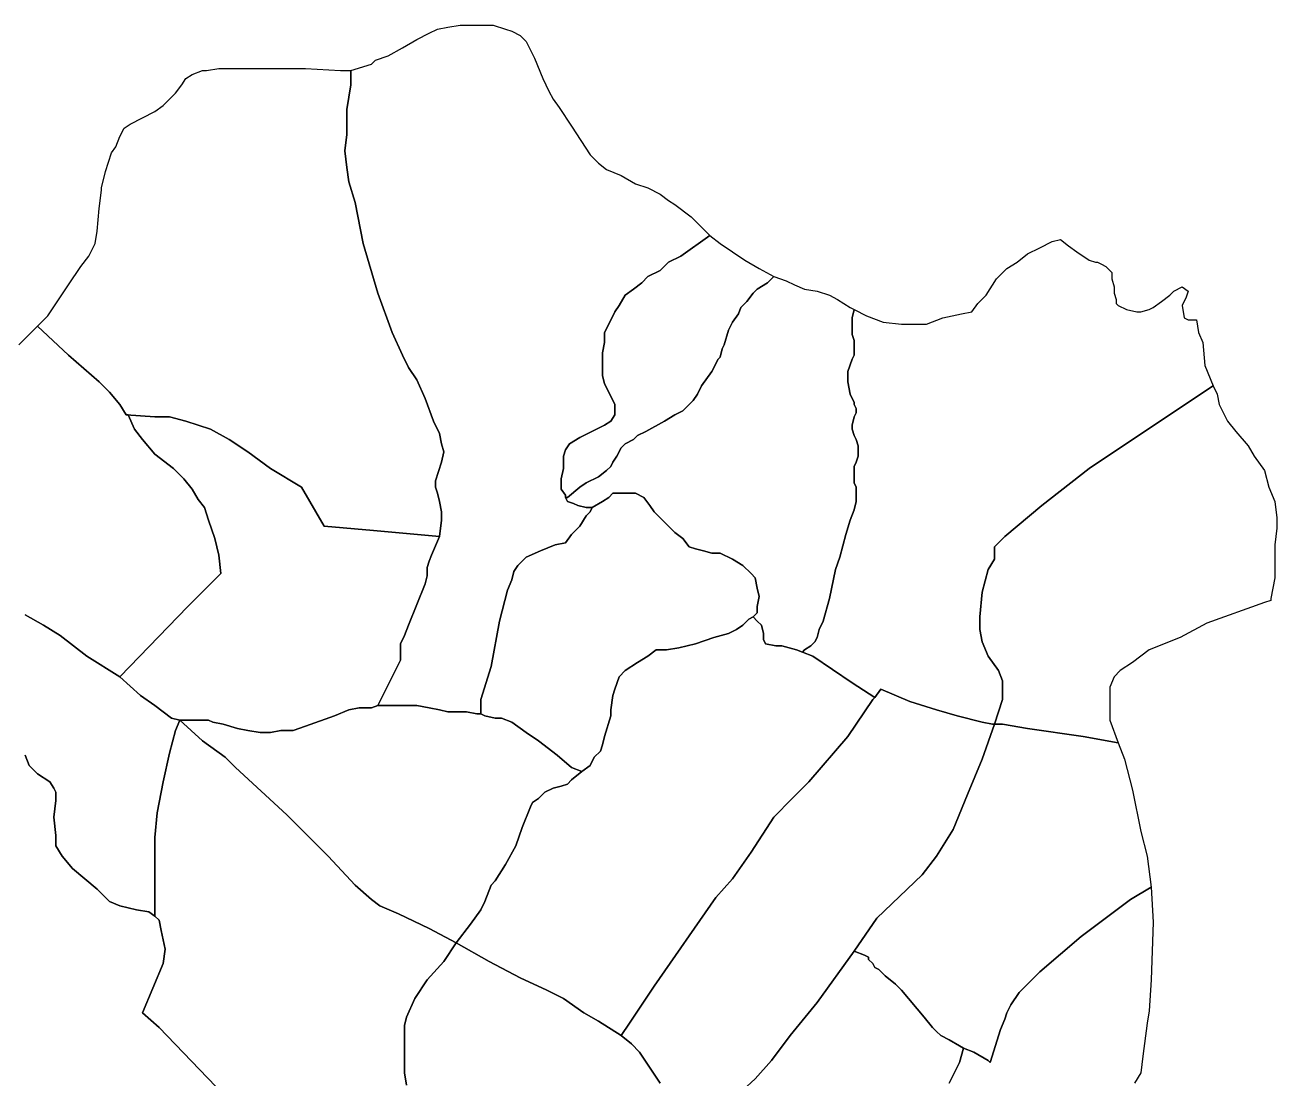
# Model space of a CAD drawing. Extents: x 50 to 241, y 15 to 190.
# Drawn here: x 189.4 to 240.8, y 147.1 to 190.4 of the extents above; entities that cross this region are included whole.
import ezdxf

# ---------------------------------------------------------------- set-up
doc = ezdxf.new("R2010")
doc.units = 0
doc.layers.add('URANGA', color=7, linetype='CONTINUOUS')

msp = doc.modelspace()

# ---------------------------------------------------------------- linework, layer by layer
at = {"layer": 'URANGA', "color": 2}
for points in [[(217.517278, 181.776045), (216.331899, 180.929298), (215.823878, 180.675273), (215.4852, 180.336575), (214.977179, 180.08255), (214.723169, 179.828525), (214.384488, 179.5745), (214.045807, 179.320476), (213.7918, 178.897104), (213.62246, 178.643079), (213.368449, 178.13503), (213.199109, 177.796331), (213.199109, 177.372955), (213.114438, 176.94958), (213.114438, 176.695559), (213.114438, 176.356857), (213.114438, 176.018158), (213.199109, 175.67946), (213.453119, 175.17141), (213.62246, 174.832712), (213.62246, 174.409336), (213.453119, 174.155312), (213.199109, 173.985964), (212.860428, 173.816613), (212.183066, 173.477915), (211.759719, 173.22389), (211.590378, 172.969865), (211.505708, 172.715841), (211.505708, 172.207791), (211.421038, 171.784416), (211.421038, 171.361044), (211.590378, 171.107019), (211.590378, 171.022345), (211.675049, 170.852994), (211.929059, 170.76832), (212.0984, 170.683643), (212.437077, 170.598969), (212.691087, 170.598969), (212.606417, 170.429618), (212.437077, 170.260271), (212.183066, 169.836895), (211.844389, 169.498197), (211.590378, 169.159499), (211.167028, 169.074821), (210.574336, 168.8208), (209.981648, 168.566775), (209.642968, 168.228073), (209.473627, 167.974049), (209.388957, 167.63535), (209.219617, 167.211978), (208.880936, 165.941855), (208.542259, 164.079008), (208.118908, 162.724211), (208.118908, 162.131488), (207.949567, 162.131488), (207.526216, 162.216162), (206.764188, 162.216162), (206.425507, 162.300835), (206.002156, 162.385513), (205.494135, 162.470186), (204.986117, 162.470186), (204.562766, 162.470186), (204.224086, 162.470186), (203.885405, 162.470186), (204.478096, 163.655633), (204.816777, 164.333033), (204.816777, 164.587058), (204.816777, 164.841082), (204.816777, 165.01043), (204.986117, 165.349132), (205.155458, 165.772504), (205.494135, 166.619252), (205.832816, 167.466003), (205.917486, 167.804701), (205.917486, 167.974049), (205.917486, 168.1434), (206.002156, 168.397424), (206.086826, 168.651449), (206.425507, 169.413523), (206.510177, 170.09092), (206.510177, 170.429618), (206.425507, 170.852994), (206.340837, 171.191693), (206.256167, 171.445717), (206.256167, 171.699742), (206.510177, 172.461816), (206.594848, 172.885188), (206.510177, 173.22389), (206.425507, 173.647262), (206.171497, 174.155312), (205.832816, 175.086737), (205.494135, 175.848807), (205.155458, 176.356857), (204.901447, 176.864906), (204.478096, 177.796331), (203.885405, 179.405153), (203.292717, 181.437347), (202.954036, 183.130843), (202.700026, 183.97759), (202.615355, 184.570317), (202.530685, 185.247714), (202.615355, 185.925114), (202.615355, 186.94121), (202.784696, 187.957308), (202.784696, 188.550031), (203.631394, 188.804056), (203.800735, 188.973407), (204.308756, 189.142755), (204.901447, 189.481456), (205.494135, 189.820155), (206.002156, 190.07418), (206.340837, 190.243527), (206.764188, 190.328204), (207.272206, 190.412878), (207.610886, 190.412878), (208.288248, 190.412878), (208.626929, 190.412878), (209.134946, 190.243527), (209.388957, 190.158853), (209.727638, 189.989506), (209.981648, 189.735481), (210.320329, 189.058081), (210.659006, 188.211333), (210.913017, 187.703284), (211.082357, 187.364585), (211.336368, 187.025887), (211.844389, 186.263813), (212.606417, 185.078363), (212.945098, 184.739665), (213.283779, 184.48564), (213.876467, 184.231615), (214.469158, 183.892917), (214.977179, 183.723566), (215.4852, 183.469545), (215.823878, 183.21552), (216.077888, 183.046169), (216.75525, 182.53812), (217.347938, 181.945396), (217.517278, 181.776045)], [(202.784696, 188.550031), (202.784696, 187.957308), (202.615355, 186.94121), (202.615355, 185.925114), (202.530685, 185.247714), (202.615355, 184.570317), (202.700026, 183.97759), (202.954036, 183.130843), (203.292717, 181.437347), (203.885405, 179.405153), (204.478096, 177.796331), (204.901447, 176.864906), (205.155458, 176.356857), (205.494135, 175.848807), (205.832816, 175.086737), (206.171497, 174.155312), (206.425507, 173.647262), (206.510177, 173.22389), (206.594848, 172.885188), (206.510177, 172.461816), (206.256167, 171.699742), (206.256167, 171.445717), (206.340837, 171.191693), (206.425507, 170.852994), (206.510177, 170.429618), (206.510177, 170.09092), (206.425507, 169.413523), (203.716065, 169.667548), (201.683987, 169.836895), (200.752615, 171.445717), (199.482565, 172.207791), (198.551193, 172.885188), (197.789165, 173.393238), (197.027133, 173.816613), (196.519116, 173.985964), (196.011094, 174.155312), (195.333733, 174.324663), (194.741045, 174.324663), (193.555662, 174.409336), (193.301655, 174.832712), (192.878304, 175.340761), (192.454953, 175.764134), (191.184904, 176.864906), (189.914855, 178.050356), (190.338202, 178.473728), (191.184904, 179.743851), (191.692922, 180.505925), (192.031602, 180.929298), (192.285613, 181.437347), (192.370283, 181.945396), (192.454953, 182.876818), (192.539624, 183.638892), (192.539624, 183.723566), (192.708964, 184.400966), (192.962974, 185.16304), (193.132315, 185.417065), (193.301655, 185.840437), (193.470992, 186.179135), (193.725003, 186.348486), (194.233024, 186.602511), (194.741045, 186.856536), (195.079726, 187.11056), (195.333733, 187.364585), (195.587743, 187.61861), (195.841754, 187.957308), (196.011094, 188.211333), (196.265105, 188.380684), (196.688456, 188.550031), (196.857793, 188.550031), (197.365814, 188.634709), (198.297186, 188.634709), (199.567236, 188.634709), (200.921955, 188.634709), (202.361345, 188.550031), (202.784696, 188.550031), (202.784696, 188.550031)], [(220.14205, 180.08255), (219.88804, 179.828525), (219.464689, 179.5745), (219.295349, 179.405153), (219.041338, 179.066451), (218.787331, 178.812426), (218.702661, 178.558402), (218.44865, 178.219703), (218.27931, 177.881005), (218.109969, 177.288282), (218.025299, 177.118931), (217.940629, 176.780232), (217.855959, 176.695559), (217.601948, 176.187509), (217.178601, 175.594783), (217.00926, 175.256084), (216.83992, 175.002059), (216.416569, 174.578687), (216.077888, 174.409336), (215.654537, 174.155312), (214.892509, 173.73194), (214.553828, 173.562589), (214.384488, 173.393238), (214.045807, 173.22389), (213.876467, 173.054539), (213.70713, 172.715841), (213.537789, 172.461816), (213.453119, 172.292465), (213.283779, 172.123118), (212.945098, 171.869093), (212.437077, 171.615068), (212.183066, 171.445717), (211.675049, 171.022345), (211.590378, 171.022345), (211.590378, 171.107019), (211.421038, 171.361044), (211.421038, 171.784416), (211.505708, 172.207791), (211.505708, 172.715841), (211.590378, 172.969865), (211.759719, 173.22389), (212.183066, 173.477915), (212.860428, 173.816613), (213.199109, 173.985964), (213.453119, 174.155312), (213.62246, 174.409336), (213.62246, 174.832712), (213.453119, 175.17141), (213.199109, 175.67946), (213.114438, 176.018158), (213.114438, 176.356857), (213.114438, 176.695559), (213.114438, 176.94958), (213.199109, 177.372955), (213.199109, 177.796331), (213.368449, 178.13503), (213.62246, 178.643079), (213.7918, 178.897104), (214.045807, 179.320476), (214.384488, 179.5745), (214.723169, 179.828525), (214.977179, 180.08255), (215.4852, 180.336575), (215.823878, 180.675273), (216.331899, 180.929298), (217.517278, 181.776045), (217.940629, 181.437347), (218.956668, 180.75995), (219.549359, 180.421248), (220.14205, 180.08255)], [(238.176763, 175.594783), (234.874633, 173.393238), (233.096562, 172.207791), (231.149151, 170.683643), (229.625091, 169.413523), (229.20174, 168.990148), (229.20174, 168.482098), (228.947733, 168.058726), (228.693722, 167.127301), (228.609052, 166.111206), (228.609052, 165.603156), (228.693722, 165.095107), (228.947733, 164.502384), (229.37108, 163.909657), (229.540421, 163.486285), (229.540421, 163.316934), (229.540421, 162.724211), (229.20174, 161.708112), (229.117073, 161.708112), (228.693722, 161.792789), (227.67768, 162.046814), (226.830982, 162.300835), (225.730273, 162.639537), (224.54489, 163.147587), (224.290879, 162.808885), (223.359511, 163.401611), (221.750781, 164.502384), (221.32743, 164.671731), (221.4121, 164.756409), (221.66611, 164.925756), (221.835451, 165.095107), (221.920121, 165.264454), (222.004791, 165.603156), (222.174132, 165.941855), (222.428139, 166.873276), (222.682149, 168.058726), (222.85149, 168.566775), (223.1055, 169.498197), (223.274841, 170.09092), (223.444181, 170.514296), (223.528851, 170.852994), (223.528851, 171.107019), (223.528851, 171.445717), (223.444181, 171.615068), (223.444181, 171.784416), (223.444181, 171.869093), (223.444181, 172.123118), (223.444181, 172.292465), (223.528851, 172.461816), (223.613521, 172.715841), (223.613521, 172.885188), (223.613521, 173.054539), (223.613521, 173.139213), (223.528851, 173.393238), (223.444181, 173.562589), (223.359511, 173.816613), (223.359511, 173.985964), (223.444181, 174.324663), (223.528851, 174.49401), (223.528851, 174.578687), (223.528851, 174.663361), (223.444181, 174.832712), (223.444181, 174.917386), (223.274841, 175.256084), (223.19017, 175.764134), (223.19017, 175.848807), (223.19017, 176.018158), (223.19017, 176.187509), (223.359511, 176.695559), (223.444181, 176.864906), (223.444181, 177.034257), (223.444181, 177.288282), (223.444181, 177.457629), (223.359511, 177.711654), (223.359511, 177.881005), (223.359511, 178.050356), (223.359511, 178.389054), (223.444181, 178.727753), (223.952202, 178.473728), (224.62956, 178.219703), (225.391592, 178.13503), (225.814939, 178.13503), (226.407631, 178.13503), (227.084992, 178.389054), (227.847021, 178.558402), (228.270371, 178.643079), (228.524382, 178.981777), (228.863063, 179.320476), (229.28641, 179.997876), (229.709761, 180.421248), (230.133112, 180.675273), (230.556463, 181.013971), (231.064481, 181.267996), (231.572502, 181.522021), (231.911183, 181.606698), (232.249864, 181.352673), (232.588541, 181.098649), (233.096562, 180.75995), (233.350573, 180.675273), (233.435243, 180.675273), (233.604583, 180.590599), (233.773924, 180.505925), (233.943264, 180.336575), (234.027934, 180.251901), (234.027934, 179.997876), (234.112604, 179.659174), (234.112604, 179.405153), (234.197275, 179.151128), (234.197275, 178.981777), (234.281941, 178.897104), (234.620622, 178.727753), (235.043973, 178.643079), (235.213313, 178.643079), (235.551994, 178.727753), (235.721334, 178.812426), (236.060012, 179.066451), (236.398693, 179.320476), (236.568033, 179.489827), (236.906714, 179.659174), (237.160724, 179.489827), (237.076054, 179.235802), (236.906714, 178.897104), (236.991384, 178.389054), (237.160724, 178.304377), (237.499405, 178.304377), (237.584075, 177.796331), (237.753412, 177.372955), (237.838082, 176.441534), (238.176763, 175.594783)], [(223.444181, 178.727753), (223.359511, 178.389054), (223.359511, 178.050356), (223.359511, 177.881005), (223.359511, 177.711654), (223.444181, 177.457629), (223.444181, 177.288282), (223.444181, 177.034257), (223.444181, 176.864906), (223.359511, 176.695559), (223.19017, 176.187509), (223.19017, 176.018158), (223.19017, 175.848807), (223.19017, 175.764134), (223.274841, 175.256084), (223.444181, 174.917386), (223.444181, 174.832712), (223.528851, 174.663361), (223.528851, 174.578687), (223.528851, 174.49401), (223.444181, 174.324663), (223.359511, 173.985964), (223.359511, 173.816613), (223.444181, 173.562589), (223.528851, 173.393238), (223.613521, 173.139213), (223.613521, 173.054539), (223.613521, 172.885188), (223.613521, 172.715841), (223.528851, 172.461816), (223.444181, 172.292465), (223.444181, 172.123118), (223.444181, 171.869093), (223.444181, 171.784416), (223.444181, 171.615068), (223.528851, 171.445717), (223.528851, 171.107019), (223.528851, 170.852994), (223.444181, 170.514296), (223.274841, 170.09092), (223.1055, 169.498197), (222.85149, 168.566775), (222.682149, 168.058726), (222.428139, 166.873276), (222.174132, 165.941855), (222.004791, 165.603156), (221.920121, 165.264454), (221.835451, 165.095107), (221.66611, 164.925756), (221.4121, 164.756409), (221.32743, 164.671731), (221.073419, 164.756409), (220.480731, 164.925756), (220.226721, 164.925756), (219.80337, 165.01043), (219.7187, 165.179781), (219.7187, 165.433805), (219.634029, 165.772504), (219.464689, 165.941855), (219.295349, 166.111206), (219.464689, 166.280553), (219.464689, 166.534578), (219.549359, 166.957954), (219.464689, 167.296652), (219.380019, 167.720024), (219.210678, 167.889375), (218.872001, 168.228074), (218.44865, 168.482098), (217.940629, 168.736123), (217.601948, 168.736123), (217.263267, 168.8208), (216.92459, 168.905474), (216.67058, 168.990148), (216.416569, 169.328846), (216.077888, 169.582871), (215.823878, 169.836895), (215.569867, 170.09092), (215.23119, 170.429619), (215.061849, 170.683643), (214.807839, 171.022345), (214.469158, 171.191693), (214.130477, 171.191693), (213.876467, 171.191693), (213.537789, 171.191693), (213.368449, 171.022345), (213.114438, 170.852994), (212.691087, 170.598969), (212.437077, 170.598969), (212.0984, 170.683643), (211.929059, 170.76832), (211.675049, 170.852994), (211.590378, 171.022345), (211.675049, 171.022345), (212.183066, 171.445717), (212.437077, 171.615068), (212.945098, 171.869093), (213.283779, 172.123118), (213.453119, 172.292465), (213.537789, 172.461816), (213.70713, 172.715841), (213.876467, 173.054539), (214.045807, 173.22389), (214.384488, 173.393238), (214.553828, 173.562589), (214.892509, 173.73194), (215.654537, 174.155312), (216.077888, 174.409336), (216.416569, 174.578687), (216.83992, 175.002059), (217.00926, 175.256084), (217.178601, 175.594783), (217.601948, 176.187509), (217.855959, 176.695559), (217.940629, 176.780232), (218.025299, 177.118931), (218.109969, 177.288282), (218.27931, 177.881005), (218.44865, 178.219703), (218.702661, 178.558402), (218.787331, 178.812426), (219.041338, 179.066451), (219.295349, 179.405153), (219.464689, 179.5745), (219.88804, 179.828525), (220.14205, 180.08255), (220.650068, 179.913199), (220.988749, 179.743851), (221.4121, 179.5745), (221.920121, 179.489827), (222.428139, 179.320476), (222.766819, 179.151128), (223.02083, 178.981777), (223.274841, 178.812426), (223.444181, 178.727753)], [(189.152823, 177.288282), (189.914855, 178.050356), (191.184904, 176.864906), (192.454953, 175.764134), (192.878304, 175.340761), (193.301655, 174.832712), (193.555662, 174.409336)], [(234.281941, 160.946042), (232.842551, 161.200063), (230.556463, 161.538765), (229.540421, 161.708112), (229.20174, 161.708112), (229.540421, 162.724211), (229.540421, 163.316934), (229.540421, 163.486285), (229.37108, 163.909657), (228.947733, 164.502384), (228.693722, 165.095107), (228.609052, 165.603156), (228.609052, 166.111206), (228.693722, 167.127301), (228.947733, 168.058726), (229.20174, 168.482098), (229.20174, 168.990148), (229.625091, 169.413523), (231.149151, 170.683643), (233.096562, 172.207791), (234.874633, 173.393238), (238.176763, 175.594783), (238.346103, 175.256084), (238.430774, 174.832712), (238.769454, 174.155312), (239.108135, 173.73194), (239.616153, 173.139213), (239.870163, 172.715841), (240.293514, 172.123118), (240.462855, 171.445717), (240.716865, 170.852994), (240.801536, 170.175597), (240.801536, 169.752222), (240.716865, 169.074821), (240.716865, 168.482098), (240.716865, 167.720024), (240.632195, 167.296652), (240.547525, 166.873276), (240.547525, 166.788603), (240.293514, 166.703929), (237.922753, 165.857181), (236.822044, 165.264454), (235.551994, 164.756409), (234.874633, 164.248359), (234.366611, 163.909657), (234.112604, 163.655633), (233.943264, 163.23226), (233.943264, 162.893562), (233.943264, 162.216162), (233.943264, 161.877463), (234.281941, 160.946042)], [(193.555662, 174.409336), (193.640333, 174.409336), (193.894343, 173.816613), (194.233024, 173.393238), (194.741045, 172.800514), (195.503073, 172.207791), (195.926424, 171.784416), (196.265105, 171.361044), (196.519116, 170.937668), (196.773126, 170.598969), (196.942463, 170.09092), (197.196474, 169.328846), (197.365814, 168.651449), (197.450484, 167.889375), (196.095765, 166.534578), (193.301655, 163.655633), (191.946932, 164.502384), (190.846223, 165.349132), (190.168862, 165.772504), (189.406833, 166.195879)], [(206.425507, 169.413523), (206.086826, 168.651449), (206.002156, 168.397424), (205.917486, 168.1434), (205.917486, 167.974049), (205.917486, 167.804701), (205.832816, 167.466003), (205.494135, 166.619252), (205.155458, 165.772504), (204.986117, 165.349132), (204.816777, 165.01043), (204.816777, 164.841082), (204.816777, 164.587058), (204.816777, 164.333033), (204.478096, 163.655633), (203.885405, 162.470186), (203.631394, 162.385513), (203.123377, 162.385513), (202.700026, 162.300835), (202.107334, 162.046814), (200.921955, 161.623438), (200.413934, 161.454088), (199.905916, 161.454088), (199.482565, 161.369414), (199.059214, 161.369414), (198.551193, 161.454088), (198.127846, 161.538765), (197.535154, 161.708112), (197.111803, 161.792789), (196.942463, 161.877463), (196.434445, 161.877463), (195.757084, 161.877463), (195.418403, 161.962137), (194.741045, 162.470186), (194.148354, 162.893562), (193.301655, 163.655633), (196.095765, 166.534578), (197.450484, 167.889375), (197.365814, 168.651449), (197.196474, 169.328846), (196.942463, 170.09092), (196.773126, 170.598969), (196.519116, 170.937668), (196.265105, 171.361044), (195.926424, 171.784416), (195.503073, 172.207791), (194.741045, 172.800514), (194.233024, 173.393238), (193.894343, 173.816613), (193.640333, 174.409336), (193.555662, 174.409336), (194.741045, 174.324663), (195.333733, 174.324663), (196.011094, 174.155312), (196.519116, 173.985964), (197.027133, 173.816613), (197.789165, 173.393238), (198.551193, 172.885188), (199.482565, 172.207791), (200.752615, 171.445717), (201.683987, 169.836895), (203.716065, 169.667548), (206.425507, 169.413523)], [(219.295349, 166.111206), (219.126008, 166.026528), (218.872001, 165.772504), (218.61799, 165.603156), (218.27931, 165.433805), (217.686618, 165.264454), (216.92459, 165.01043), (216.247229, 164.841082), (215.739207, 164.756409), (215.31586, 164.756409), (214.977179, 164.502384), (214.553828, 164.248359), (214.045807, 163.909657), (213.7918, 163.655633), (213.62246, 163.147587), (213.537789, 162.893562), (213.453119, 162.300835), (213.453119, 162.046814), (213.199109, 161.200063), (213.114438, 160.861364), (213.029768, 160.60734), (212.775758, 160.353315), (212.606417, 160.014617), (212.267737, 159.760592), (211.844389, 159.929943), (211.251698, 160.437992), (210.489666, 161.030715), (209.981648, 161.369414), (209.388957, 161.792789), (208.965606, 161.962137), (208.711599, 161.962137), (208.288248, 162.046814), (208.118908, 162.131488), (208.118908, 162.724211), (208.542259, 164.079008), (208.880936, 165.941855), (209.219617, 167.211978), (209.388957, 167.63535), (209.473627, 167.974049), (209.642968, 168.228073), (209.981648, 168.566775), (210.574336, 168.8208), (211.167028, 169.074821), (211.590378, 169.159499), (211.844389, 169.498197), (212.183066, 169.836895), (212.437077, 170.260271), (212.606417, 170.429618), (212.691087, 170.598969), (213.114438, 170.852994), (213.368449, 171.022345), (213.537789, 171.191693), (213.876467, 171.191693), (214.130477, 171.191693), (214.469158, 171.191693), (214.807839, 171.022345), (215.061849, 170.683643), (215.23119, 170.429618), (215.569867, 170.09092), (215.823878, 169.836895), (216.077888, 169.582871), (216.416569, 169.328846), (216.67058, 168.990148), (216.92459, 168.905474), (217.263267, 168.8208), (217.601948, 168.736123), (217.940629, 168.736123), (218.44865, 168.482098), (218.872001, 168.228073), (219.210678, 167.889375), (219.380019, 167.720024), (219.464689, 167.296652), (219.549359, 166.957954), (219.464689, 166.534578), (219.464689, 166.280553), (219.295349, 166.111206)], [(189.406833, 166.195879), (190.168862, 165.772504), (190.846223, 165.349132), (191.946932, 164.502384), (193.301655, 163.655633), (194.148354, 162.893562), (194.741045, 162.470186), (195.418403, 161.962137), (195.757084, 161.877463), (195.587743, 161.454088), (195.333733, 160.522666), (195.079726, 159.33722), (194.825715, 158.067096), (194.741045, 157.050998), (194.741045, 155.442176), (194.741045, 154.087378), (194.741045, 153.833354), (194.487034, 154.002705), (193.979013, 154.087378), (193.301655, 154.256729), (192.878304, 154.426077), (192.370283, 154.934126), (191.354244, 155.780874), (190.930893, 156.288923), (190.676883, 156.712299), (190.676883, 157.135671), (190.592213, 157.897745), (190.676883, 158.575146), (190.676883, 158.913844), (190.592213, 159.083195), (190.422872, 159.33722), (189.914855, 159.675918), (189.576174, 160.014617), (189.406833, 160.437992)], [(221.32743, 164.671731), (221.750781, 164.502384), (223.359511, 163.401611), (224.290879, 162.808885), (224.206209, 162.724211), (223.19017, 161.200063), (221.58144, 159.33722), (220.904079, 158.659819), (220.14205, 157.897745), (219.210678, 156.458274), (218.44865, 155.357502), (217.771289, 154.595428), (215.23119, 150.954412), (214.215147, 149.430264), (213.876467, 148.922214), (212.945098, 149.514937), (212.352407, 149.853639), (211.505708, 150.446363), (210.828347, 150.785061), (209.727638, 151.29311), (208.457588, 151.970507), (207.102865, 152.732581), (207.695557, 153.494655), (208.118908, 154.087378), (208.288248, 154.426077), (208.542259, 155.103477), (208.711599, 155.272828), (209.134946, 155.950225), (209.558297, 156.712299), (209.812308, 157.474373), (210.150989, 158.321121), (210.235659, 158.490468), (210.489666, 158.659819), (210.743677, 158.913844), (211.082357, 159.083195), (211.421038, 159.167869), (211.675049, 159.252543), (211.844389, 159.421894), (212.267736, 159.760592), (212.606417, 160.014617), (212.775758, 160.353315), (213.029768, 160.60734), (213.114438, 160.861364), (213.199109, 161.200063), (213.453119, 162.046814), (213.453119, 162.300835), (213.537789, 162.893562), (213.62246, 163.147587), (213.7918, 163.655633), (214.045807, 163.909657), (214.553828, 164.248359), (214.977179, 164.502384), (215.31586, 164.756409), (215.739207, 164.756409), (216.247229, 164.841082), (216.92459, 165.01043), (217.686618, 165.264454), (218.27931, 165.433805), (218.61799, 165.603156), (218.872001, 165.772504), (219.126008, 166.026529), (219.295349, 166.111206), (219.464689, 165.941855), (219.634029, 165.772504), (219.718699, 165.433805), (219.718699, 165.179781), (219.80337, 165.01043), (220.226721, 164.925756), (220.480731, 164.925756), (221.073419, 164.756409), (221.32743, 164.671731)], [(215.4852, 146.974694), (214.638498, 148.244818), (214.299818, 148.583516), (213.876467, 148.922214), (214.215147, 149.430264), (215.23119, 150.954412), (217.771289, 154.595428), (218.44865, 155.357502), (219.210678, 156.458274), (220.14205, 157.897745), (220.904079, 158.659819), (221.58144, 159.33722), (223.19017, 161.200063), (224.206209, 162.724211), (224.290879, 162.808885), (224.54489, 163.147587), (225.730273, 162.639537), (226.830982, 162.300835), (227.67768, 162.046814), (228.693722, 161.792789), (229.117073, 161.708112), (229.20174, 161.708112)], [(208.118908, 162.131488), (208.288248, 162.046814), (208.711599, 161.962137), (208.965606, 161.962137), (209.388957, 161.792789), (209.981648, 161.369414), (210.489666, 161.030715), (211.251698, 160.437992), (211.844389, 159.929943), (212.267736, 159.760592), (211.844389, 159.421894), (211.675049, 159.252543), (211.421038, 159.167869), (211.082357, 159.083195), (210.743677, 158.913844), (210.489666, 158.659819), (210.235659, 158.490468), (210.150989, 158.321121), (209.812308, 157.474373), (209.558297, 156.712299), (209.134946, 155.950225), (208.711599, 155.272828), (208.542259, 155.103477), (208.288248, 154.426077), (208.118908, 154.087378), (207.695557, 153.494655), (207.102865, 152.732581), (206.002156, 153.325304), (204.732107, 153.918031), (203.970075, 154.256729), (203.631394, 154.510754), (202.954036, 155.103477), (201.853327, 156.288923), (200.159927, 157.982423), (198.043176, 159.929943), (197.619825, 160.353315), (196.688456, 161.030715), (195.757084, 161.877463), (196.434445, 161.877463), (196.942463, 161.877463), (197.111803, 161.792789), (197.535154, 161.708112), (198.127846, 161.538765), (198.551193, 161.454088), (199.059214, 161.369414), (199.482565, 161.369414), (199.905916, 161.454088), (200.413934, 161.454088), (200.921955, 161.623438), (202.107334, 162.046814), (202.700026, 162.300835), (203.123377, 162.385513), (203.631394, 162.385513), (203.885405, 162.470186), (204.224086, 162.470186), (204.562766, 162.470186), (204.986117, 162.470186), (205.494135, 162.470186), (206.002156, 162.385513), (206.425507, 162.300835), (206.764188, 162.216162), (207.526216, 162.216162), (207.949567, 162.131488), (208.118908, 162.131488), (208.118908, 162.131488)], [(198.889874, 145.111847), (194.910385, 149.260913), (194.233024, 149.853639), (195.079726, 151.885833), (195.164392, 152.478557), (194.995056, 153.240631), (194.910385, 153.664006), (194.741045, 153.833354), (194.741045, 154.087378), (194.741045, 155.442176), (194.741045, 157.050998), (194.825715, 158.067096), (195.079726, 159.33722), (195.333733, 160.522666), (195.587743, 161.454088), (195.757084, 161.877463), (196.688456, 161.030715), (197.619825, 160.353315), (198.043176, 159.929943), (200.159927, 157.982423), (201.853327, 156.288923), (202.954036, 155.103477), (203.631394, 154.510754), (203.970075, 154.256729), (204.732107, 153.918031), (206.002156, 153.325304), (207.102865, 152.732581)], [(229.20174, 161.708112), (228.693722, 160.268641), (228.101031, 158.82917), (227.50834, 157.389696), (226.830982, 156.288923), (226.23829, 155.526853), (224.37555, 153.74868), (223.444181, 152.393883), (221.920121, 150.277012), (220.819408, 148.922214), (220.05738, 147.906116), (219.380019, 147.144045), (218.36398, 146.21262)], [(229.20174, 161.708112), (229.540421, 161.708112), (230.556463, 161.538765), (232.842551, 161.200063), (234.281941, 160.946042), (234.535952, 160.268641), (234.874633, 158.998518), (235.213313, 157.305022), (235.467324, 156.288923), (235.636664, 155.018803), (234.789962, 154.510754), (232.757881, 152.986606), (231.064481, 151.547135), (230.217782, 150.700387), (229.879102, 150.192338), (229.709761, 149.853639), (229.625091, 149.599615), (229.455751, 149.176239), (229.032403, 147.821442), (228.947733, 147.906116), (228.355042, 148.244818), (227.931691, 148.414165), (227.76235, 148.498842), (227.339003, 148.752867), (227.000322, 148.922214), (226.830982, 149.091565), (226.661641, 149.260913), (226.322961, 149.684288), (225.391592, 150.785061), (225.137581, 151.039086), (224.71423, 151.377784), (224.46022, 151.631809), (224.290879, 151.716482), (224.206209, 151.885833), (224.036872, 152.055184), (224.036872, 152.139858), (223.867532, 152.224532), (223.444181, 152.393883), (224.37555, 153.74868), (226.23829, 155.526853), (226.830982, 156.288923), (227.50834, 157.389696), (228.101031, 158.82917), (228.693722, 160.268641), (229.20174, 161.708112), (229.20174, 161.708112)], [(189.406833, 160.437992), (189.576174, 160.014617), (189.914855, 159.675918), (190.422872, 159.33722), (190.592213, 159.083195), (190.676883, 158.913844), (190.676883, 158.575146), (190.592213, 157.897745), (190.676883, 157.135671), (190.676883, 156.712299), (190.930893, 156.288923), (191.354244, 155.780874), (192.370283, 154.934126), (192.878304, 154.426077), (193.301655, 154.256729), (193.979013, 154.087378), (194.487034, 154.002705), (194.741045, 153.833354)], [(227.339003, 146.974694), (227.76235, 147.821442), (227.931691, 148.414165), (228.355042, 148.244818), (228.947733, 147.906116), (229.032403, 147.821442), (229.455751, 149.176239), (229.625091, 149.599615), (229.709761, 149.853639), (229.879102, 150.192338), (230.217782, 150.700387), (231.064481, 151.547135), (232.757881, 152.986606), (234.789962, 154.510754), (235.636664, 155.018804), (235.721335, 153.579329), (235.636664, 151.208437), (235.551994, 149.938313), (235.467324, 149.430264), (235.297984, 148.075467), (235.213313, 147.39807), (234.959303, 146.974694)], [(194.741045, 153.833354), (194.910385, 153.664006), (194.995056, 153.240631), (195.164392, 152.478557), (195.079726, 151.885833), (194.233024, 149.853639), (194.910385, 149.260913), (198.889874, 145.111847), (195.587743, 142.994976), (195.249063, 142.740951), (194.656375, 142.317579), (193.809673, 141.724856), (193.809673, 141.640179), (192.962974, 141.216807), (191.692922, 140.624084), (190.930893, 140.285382), (190.253532, 140.116034), (189.745514, 140.116034), (188.898812, 140.116034)], [(207.102865, 152.732581), (206.594848, 151.970507), (205.917486, 151.208437), (205.409465, 150.446363), (205.070788, 149.684288), (204.986117, 149.34559), (204.986117, 148.837541), (204.986117, 148.414165), (204.986117, 147.821442), (204.986117, 147.39807), (205.070788, 146.89002)], [(205.070788, 146.89002), (204.986117, 147.39807), (204.986117, 147.821442), (204.986117, 148.414165), (204.986117, 148.837541), (204.986117, 149.34559), (205.070788, 149.684288), (205.409465, 150.446363), (205.917486, 151.208437), (206.594848, 151.970507), (207.102865, 152.732581), (208.457588, 151.970507), (209.727638, 151.29311), (210.828347, 150.785061), (211.505708, 150.446363), (212.352407, 149.853639), (212.945098, 149.514937), (213.876467, 148.922214), (214.299818, 148.583516), (214.638498, 148.244818), (215.4852, 146.974694)], [(218.36398, 146.21262), (219.380019, 147.144045), (220.05738, 147.906116), (220.819409, 148.922214), (221.920121, 150.277012), (223.444181, 152.393883), (223.867532, 152.224532), (224.036872, 152.139858), (224.036872, 152.055184), (224.206209, 151.885833), (224.290879, 151.716482), (224.46022, 151.631809), (224.71423, 151.377784), (225.137581, 151.039086), (225.391592, 150.785061), (226.322961, 149.684288), (226.661641, 149.260913), (226.830982, 149.091565), (227.000322, 148.922214), (227.339003, 148.752867), (227.76235, 148.498842), (227.931691, 148.414165)], [(227.931691, 148.414165), (227.76235, 147.821442), (227.339003, 146.974694)]]:
    msp.add_lwpolyline(points, dxfattribs=at)

doc.saveas('drawing.dxf')
